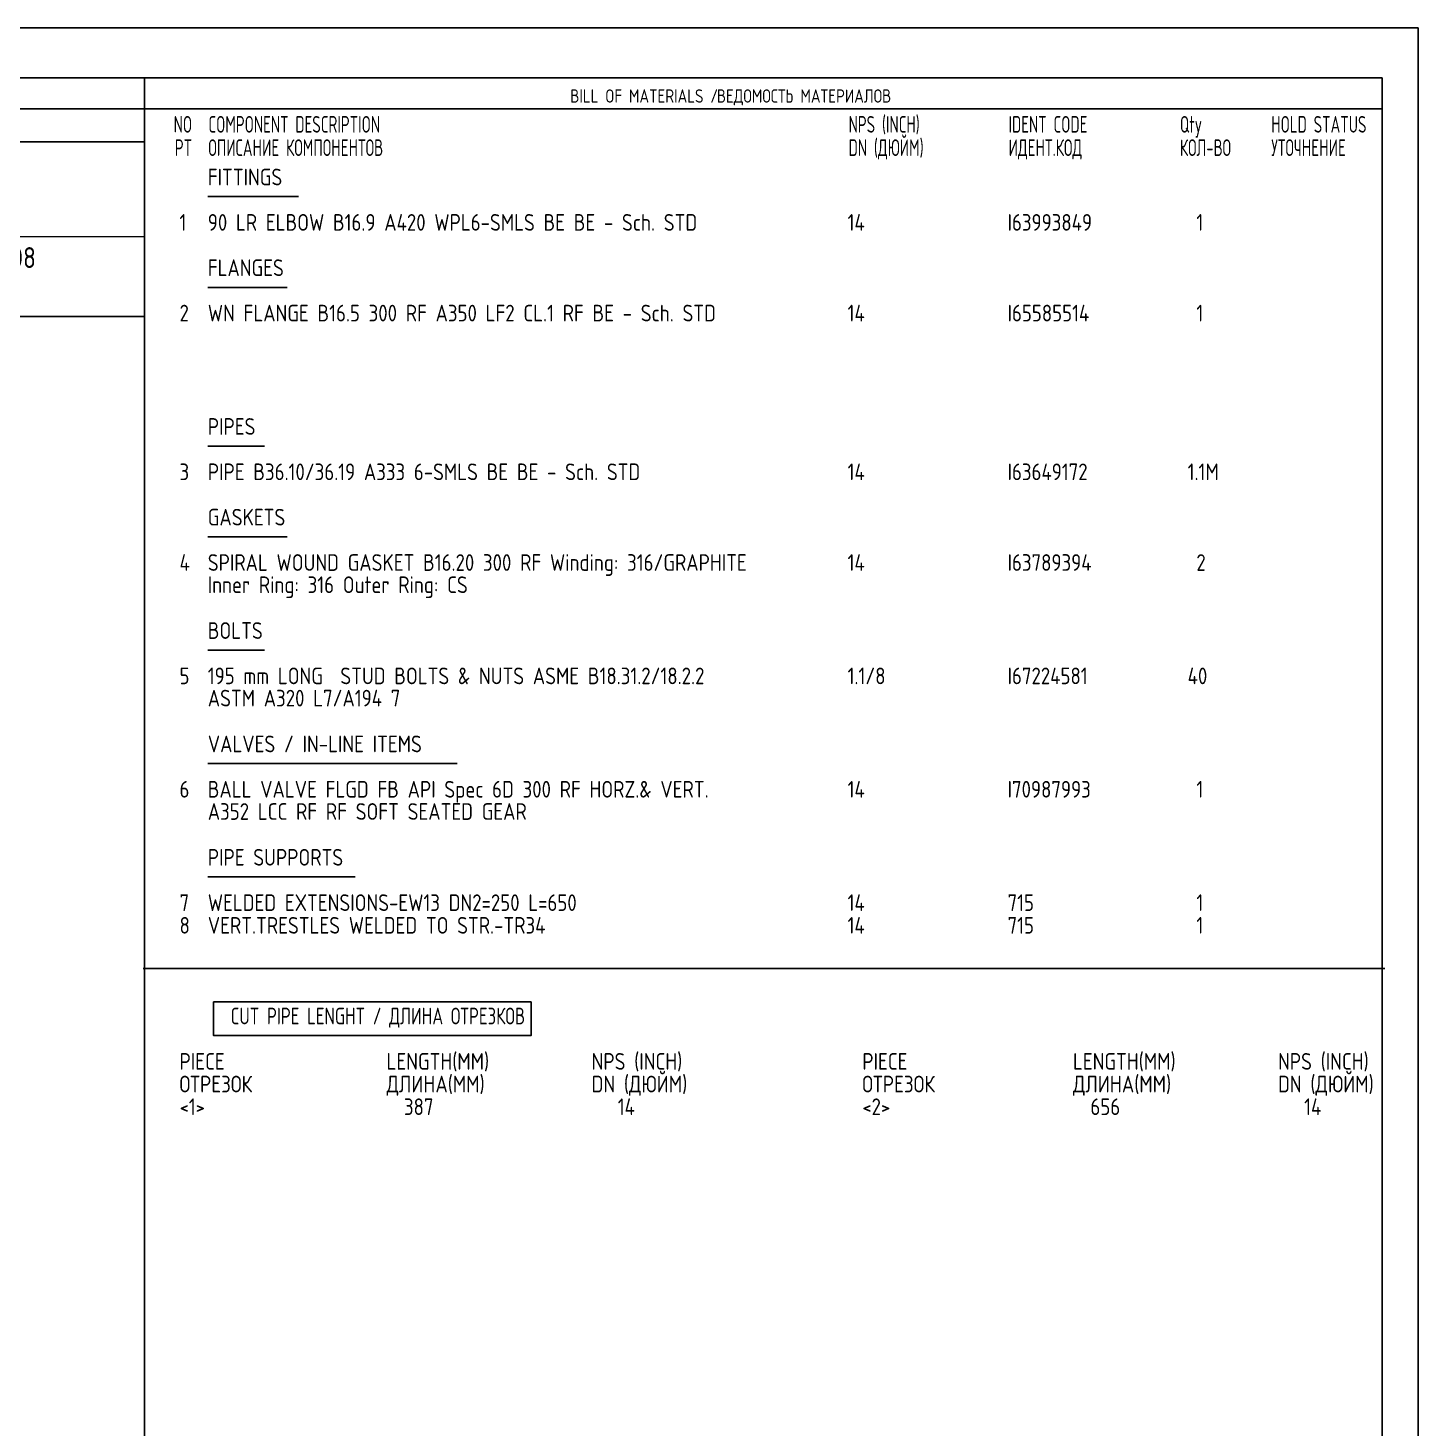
# Model space of a CAD drawing. Extents: x 0 to 594, y 0 to 420.
# Drawn here: x 385.4 to 594, y 210 to 420 of the extents above; entities that cross this region are included whole.
import ezdxf
from ezdxf.enums import TextEntityAlignment as Align

# ---------------------------------------------------------------- set-up
doc = ezdxf.new("R2010")
doc.units = 0
doc.header["$MEASUREMENT"] = 0
doc.linetypes.add('BORDER_2012_SLN$0$8001.Solid', pattern=[0])
for name, color, linetype in [('BORDER_2012_SLN$0$2', 7, 'Continuous'), ('BORDER_2012_SLN$0$GT_1', 7, 'Continuous'), ('GT_1', 7, 'Continuous')]:
    doc.layers.add(name, color=color, linetype=linetype)
for name, color, linetype, lineweight in [('BORDER_2012_SLN$0$BG_Level_1', 7, 'BORDER_2012_SLN$0$8001.Solid', 25), ('BORDER_2012_SLN$0$Level_1', 7, 'BORDER_2012_SLN$0$8001.Solid', 25), ('BORDER_2012_SLN$0$Level_18', 7, 'BORDER_2012_SLN$0$8001.Solid', 25)]:
    doc.layers.add(name, color=color, linetype=linetype, lineweight=lineweight)
doc.styles.add('BORDER_2012_SLN$0$GOST type A', font='GOST type A')
doc.styles.add('BORDER_2012_SLN$0$HTX1', font='GOSTtypeA.ttf')
doc.styles.add('HTX1', font='GOSTtypeA.ttf')

# ---------------------------------------------------------------- blocks, each defined once
blk = doc.blocks.new('BORDER_2012_SLN')
at = {"layer": 'BORDER_2012_SLN$0$2'}
blk.add_line((162.42, 407.85), (588.6, 407.85), dxfattribs=at)
at = {"layer": 'BORDER_2012_SLN$0$Level_1', "color": 7, "lineweight": -3}
for p, q in [((588.6, 412.5), (25.4, 412.5)), ((402.9, 7.5), (402.9, 412.5)), ((588.6, 412.5), (588.6, 7.5)), ((402.75, 402.9), (188.39, 402.9)), ((402.9, 388.7), (162.37, 388.68)), ((402.9, 376.7), (25.4, 376.7))]:
    blk.add_line(p, q, dxfattribs=at)
at = {"layer": 'BORDER_2012_SLN$0$Level_18', "color": 7, "lineweight": -3, "flags": 128}
blk.add_lwpolyline([(0, 0), (0, 420), (594, 420), (594, 0)], close=True, dxfattribs=at)
at = {"layer": 'BORDER_2012_SLN$0$BG_Level_1', "color": 7, "style": 'BORDER_2012_SLN$0$GOST type A'}
for s, p in [('BILL OF MATERIALS / ', (466.8, 408.8)), ('ВЕДОМОСТЬ МАТЕРИАЛОВ', (488.8, 408.8))]:
    blk.add_text(s, height=2, dxfattribs=at).set_placement(p)
at = {"layer": 'BORDER_2012_SLN$0$GT_1', "style": 'BORDER_2012_SLN$0$HTX1', "width": 0.8}
for s, p in [('NO', (410.06, 404.3)), ('PT', (410.06, 400.8))]:
    blk.add_text(s, height=2.5, dxfattribs=at).set_placement(p, align=Align.RIGHT)
for s, p in [('COMPONENT DESCRIPTION', (412.5, 404.3)), ('NPS (INCH)', (508.56, 404.3)), ('IDENT CODE', (532.56, 404.3)), ('Qty', (558.27, 404.3)), ('HOLD STATUS', (571.99, 404.3)), ('ОПИСАНИЕ КОМПОНЕНТОВ', (412.5, 400.8)), ('DN (ДЮЙМ)', (508.56, 400.8)), ('ИДЕНТ.КОД', (532.56, 400.8)), ('КОЛ-ВО', (558.27, 400.8)), ('УТОЧНЕНИЕ', (571.99, 400.8))]:
    blk.add_text(s, height=2.5, dxfattribs=at).set_placement(p)

msp = doc.modelspace()

# ---------------------------------------------------------------- linework, layer by layer
at = {"layer": 'GT_1', "flags": 128}
for points in [[(0, 0), (594, 0), (594, 420), (0, 420), (0, 0)], [(426.014, 394.704), (412.414, 394.704)], [(424.314, 381.099), (412.414, 381.099)], [(420.914, 357.289), (412.414, 357.289)], [(424.314, 343.684), (412.414, 343.684)], [(420.914, 326.677), (412.414, 326.677)], [(449.814, 309.67), (412.414, 309.67)], [(434.514, 292.663), (412.414, 292.663)], [(402.7, 278.947), (589, 278.947)], [(413.271, 273.901), (460.914, 273.901), (460.914, 268.854), (413.271, 268.854), (413.271, 273.901)]]:
    msp.add_lwpolyline(points, dxfattribs=at)

# ---------------------------------------------------------------- block references
at = {"linetype": 'Continuous'}
msp.add_blockref('BORDER_2012_SLN', (0, 0), dxfattribs=at)

# ---------------------------------------------------------------- texts
at = {"layer": 'GT_1', "style": 'HTX1'}
for s, height, width, p in [('FITTINGS', 2.5, 1.02, (412.414, 396.395)), ('  1', 2.5, 1.02, (405.557, 389.592)), ('90 LR ELBOW B16.9 A420 WPL6-SMLS BE BE - Sch. STD', 2.5, 1.02, (412.414, 389.592)), ('14', 2.5, 1.02, (508.414, 389.592)), ('I63993849', 2.5, 1.02, (532.414, 389.592)), ('  1', 2.5, 1.02, (558.129, 389.592)), ('SLN-2725-4143-25-F-2008', 3.125, 1.02, (345, 384)), ('FLANGES', 2.5, 1.02, (412.414, 382.789)), ('  2', 2.5, 1.02, (405.557, 375.986)), ('WN FLANGE B16.5 300 RF A350 LF2 CL.1 RF BE - Sch. STD', 2.5, 1.02, (412.414, 375.986)), ('14', 2.5, 1.02, (508.414, 375.986)), ('I65585514', 2.5, 1.02, (532.414, 375.986)), ('  1', 2.5, 1.02, (558.129, 375.986)), ('PIPES', 2.5, 1.02, (412.414, 358.98)), ('  3', 2.5, 1.02, (405.557, 352.177)), ('PIPE B36.10/36.19 A333 6-SMLS BE BE - Sch. STD', 2.5, 1.02, (412.414, 352.177)), ('14', 2.5, 1.02, (508.414, 352.177)), ('I63649172', 2.5, 1.02, (532.414, 352.177)), (' 1.1M', 2.5, 1.02, (558.129, 352.177)), ('GASKETS', 2.5, 1.02, (412.414, 345.374)), ('  4', 2.5, 1.02, (405.557, 338.571)), ('SPIRAL WOUND GASKET B16.20 300 RF Winding: 316/GRAPHITE', 2.5, 1.02, (412.414, 338.571)), ('14', 2.5, 1.02, (508.414, 338.571)), ('I63789394', 2.5, 1.02, (532.414, 338.571)), ('  2', 2.5, 1.02, (558.129, 338.571)), ('Inner Ring: 316 Outer Ring: CS', 2.5, 1.02, (412.414, 335.238)), ('BOLTS', 2.5, 1.02, (412.414, 328.367)), ('  5', 2.5, 1.02, (405.557, 321.565)), ('195 mm LONG  STUD BOLTS & NUTS ASME B18.31.2/18.2.2', 2.5, 1.02, (412.414, 321.565)), ('1.1/8', 2.5, 1.02, (508.414, 321.565)), ('I67224581', 2.5, 1.02, (532.414, 321.565)), (' 40', 2.5, 1.02, (558.129, 321.565)), ('ASTM A320 L7/A194 7', 2.5, 1.02, (412.414, 318.231)), ('VALVES / IN-LINE ITEMS', 2.5, 1.02, (412.414, 311.361)), ('  6', 2.5, 1.02, (405.557, 304.558)), ('BALL VALVE FLGD FB API Spec 6D 300 RF HORZ.& VERT.', 2.5, 1.02, (412.414, 304.558)), ('14', 2.5, 1.02, (508.414, 304.558)), ('I70987993', 2.5, 1.02, (532.414, 304.558)), ('  1', 2.5, 1.02, (558.129, 304.558)), ('A352 LCC RF RF SOFT SEATED GEAR', 2.5, 1.02, (412.414, 301.224)), ('PIPE SUPPORTS', 2.5, 1.02, (412.414, 294.354)), ('  7', 2.5, 1.02, (405.557, 287.551)), ('WELDED EXTENSIONS-EW13 DN2=250 L=650', 2.5, 1.02, (412.414, 287.551)), ('14', 2.5, 1.02, (508.414, 287.551)), ('715', 2.5, 1.02, (532.414, 287.551)), ('  1', 2.5, 1.02, (558.129, 287.551)), ('  8', 2.5, 1.02, (405.557, 284.15)), ('VERT.TRESTLES WELDED TO STR.-TR34', 2.5, 1.02, (412.414, 284.15)), ('14', 2.5, 1.02, (508.414, 284.15)), ('715', 2.5, 1.02, (532.414, 284.15)), ('  1', 2.5, 1.02, (558.129, 284.15)), ('CUT PIPE LENGHT / ДЛИНА ОТРЕЗКОВ', 2.5, 0.9, (415.843, 270.544)), ('  PIECE', 2.5, 1.02, (405.557, 263.741)), ('    LENGTH(MM)', 2.5, 1.02, (434, 263.741)), ('NPS (INCH)', 2.5, 1.02, (470, 263.741)), ('  PIECE', 2.5, 1.02, (508, 263.741)), ('    LENGTH(MM)', 2.5, 1.02, (537, 263.741)), ('NPS (INCH)', 2.5, 1.02, (573, 263.741)), ('  ОТРЕЗОК', 2.5, 1.02, (405.557, 260.34)), ('    ДЛИНА(MM)', 2.5, 1.02, (434, 260.34)), ('DN (ДЮЙМ)', 2.5, 1.02, (470, 260.34)), ('  ОТРЕЗОК', 2.5, 1.02, (508, 260.34)), ('    ДЛИНА(MM)', 2.5, 1.02, (537, 260.34)), ('DN (ДЮЙМ)', 2.5, 1.02, (573, 260.34)), ('  <1>', 2.5, 1.02, (405.557, 256.939)), ('      387', 2.5, 1.02, (434, 256.939)), ('   14', 2.5, 1.02, (470, 256.939)), ('  <2>', 2.5, 1.02, (508, 256.939)), ('      656', 2.5, 1.02, (537, 256.939)), ('   14', 2.5, 1.02, (573, 256.939))]:
    msp.add_text(s, height=height, dxfattribs=dict(at, width=width)).set_placement(p)

doc.saveas('drawing.dxf')
